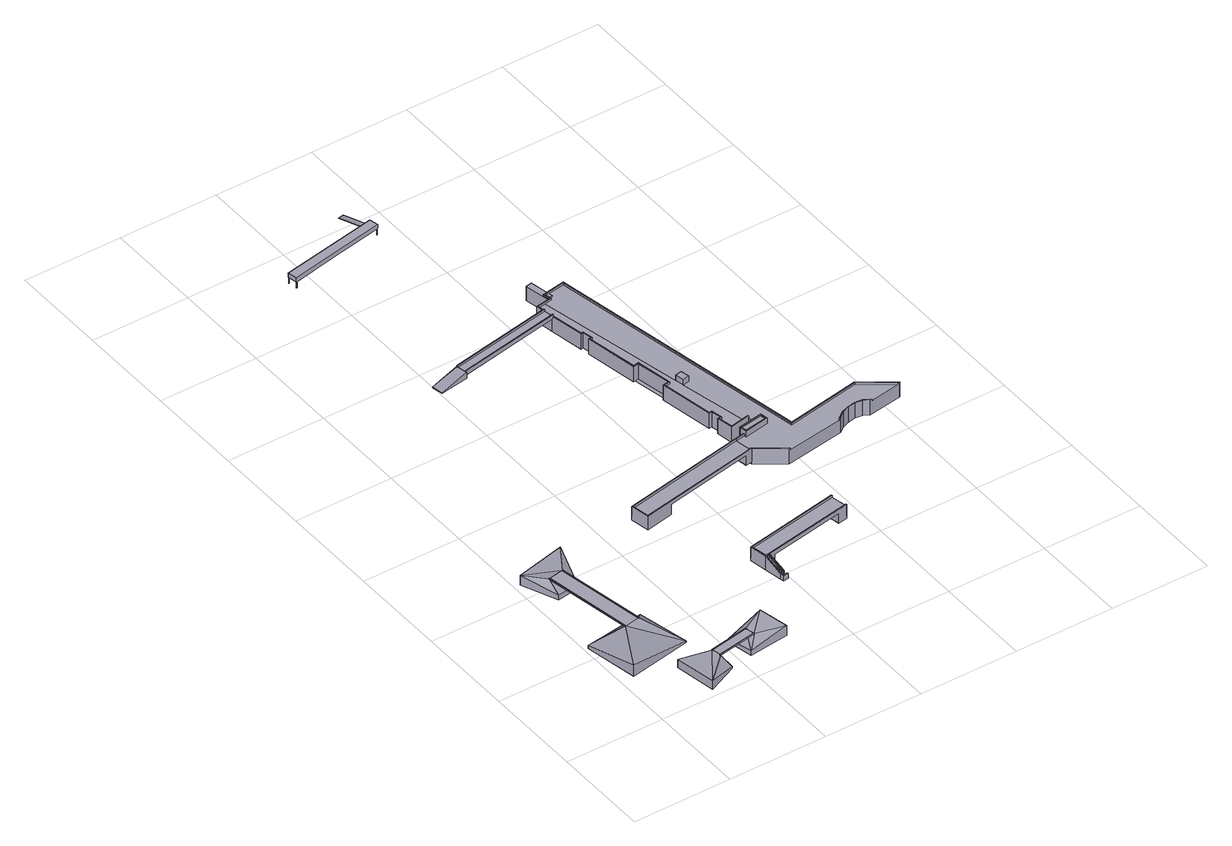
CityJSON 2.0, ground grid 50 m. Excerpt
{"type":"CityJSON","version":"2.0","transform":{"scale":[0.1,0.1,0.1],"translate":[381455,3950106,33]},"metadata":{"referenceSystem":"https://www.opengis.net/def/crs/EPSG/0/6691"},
"CityObjects":{
"bridge1":{"type":"Bridge","geometry":[{"type":"MultiSurface","lod":"2","boundaries":[[[0,1,2]],[[1,0,3,4,5]],[[6,7,8,9,10]],[[11,9,8,12]],[[13,14,15,5,4,16]],[[17,13,16,18]],[[18,19,12,8,17]],[[13,7,6,20,14]],[[8,21,22,17]],[[7,21,8]],[[13,23,7]],[[17,22,23,13]],[[24,25,26]],[[24,26,27,28,29]],[[30,31,32,33]],[[34,33,32,35]],[[24,31,30,36,37,25]],[[32,29,28,35]],[[29,38,39,24]],[[29,32,40,38]],[[31,41,40,32]],[[24,39,41,31]],[[42,43,3,0,2]],[[44,37,36,11,12,19,45]],[[34,35,28,27,46,47,20,6,10]],[[43,48,49,16,4,3]],[[50,42,2,1,5,15,51]],[[49,48,44,45]],[[50,51,47,46]],[[36,30,33,34,10,9,11]],[[14,20,47,51,15]],[[45,19,18,16,49]],[[44,48,43,42,50,46,27,26,25,37]],[[40,41,39,38]],[[7,23,22,21]]]}]},
"bridge2":{"type":"Bridge","geometry":[{"type":"MultiSurface","lod":"2","boundaries":[[[52,53,54,55,56,57,58,59]],[[58,60,61,62,59]],[[63,64,65,66]],[[67,65,64,68,69]],[[59,67,69,52]],[[65,62,61,66]],[[65,70,62]],[[67,71,65]],[[59,72,71,67]],[[62,70,72,59]],[[73,74,75,76]],[[77,78,75,74]],[[79,80,81]],[[80,82,81]],[[75,79,81,83,76]],[[80,78,77,84,85,82]],[[80,86,87,78]],[[79,88,86,80]],[[75,89,88,79]],[[78,87,89,75]],[[90,91,56,55]],[[92,53,52,69,68,73,76,83,93]],[[63,66,61,60,94,95,85,84]],[[96,90,55,54,97]],[[91,98,99,57,56]],[[97,92,93,96]],[[98,95,94,99]],[[68,64,63,84,77,74,73]],[[81,82,85,95,98,91,90,96,93,83]],[[57,99,94,60,58]],[[53,92,97,54]],[[88,89,87,86]],[[71,72,70,65]]]}]},
"bridge3":{"type":"Bridge","geometry":[{"type":"MultiSurface","lod":"2","boundaries":[[[100,101,102,103]],[[104,105,106,107,108,109,110,111]],[[106,105,112,113]],[[114,115,116,117,118,113,112,119]],[[104,111,114,119,120,103,102,121]],[[121,102,101,122]],[[122,101,100,123]],[[123,100,103,120]],[[119,112,105,104,121,122,123,120]],[[107,106,113,118]],[[115,114,111,110]],[[107,118,117,108]],[[109,116,115,110]],[[108,117,116,109]]]}]},
"bridge4":{"type":"Bridge","geometry":[{"type":"MultiSurface","lod":"2","boundaries":[[[124,125,126]],[[127,128,129]],[[130,128,127]],[[124,131,125]],[[126,128,130]],[[126,130,124]],[[132,133,134,135,136]],[[137,138,139,140,141,142]],[[143,125,138,137]],[[144,145,131,124,130,127,146,147]],[[126,125,143,148,149,150,129,128]],[[144,134,133,145]],[[147,134,144]],[[147,146,135,134]],[[141,150,149,142]],[[148,142,149]],[[142,148,143,137]],[[125,131,151,152,138]],[[153,154,155,156]],[[154,133,132,155]],[[153,156,139,138,152,157]],[[157,152,151,158]],[[158,151,131,145]],[[158,145,133,154,153,157]],[[159,160,161,127,129,162,163]],[[136,135,164,165]],[[166,167,168,169,170,165,164,171]],[[172,173,166,171,174,160,159,175]],[[172,141,140,176,177,178,179,173]],[[180,162,129,150]],[[146,127,161,181]],[[181,161,160,174]],[[163,162,180,182]],[[159,163,182,175]],[[171,164,135,146,181,174]],[[182,180,150,141,172,175]],[[167,166,173,179]],[[132,136,165,170,176,140,139,156,155]],[[169,177,176,170]],[[167,179,178,168]],[[168,178,177,169]]]}]},
"bridge5":{"type":"Bridge","geometry":[{"type":"MultiSurface","lod":"2","boundaries":[[[183,184,185,186,187,188,189,190,191,192]],[[192,193,194,183]],[[191,195,193,192]],[[196,197,198,195,191,190]],[[183,194,198,197,199,184]],[[188,187,200,201]],[[200,202,203,201]],[[188,201,203,204,205,189]],[[206,202,200,187,186,207]],[[204,208,209,205]],[[207,210,211,206]],[[212,213,199,197,196]],[[185,210,207,186]],[[205,209,196,190,189]],[[212,196,209,208]],[[211,213,212,208,204,203,202,206]],[[184,199,213,211,210,185]],[[195,198,194,193]]]}]},
"bridge6":{"type":"Bridge","geometry":[{"type":"MultiSurface","lod":"2","boundaries":[[[214,215,216,217]],[[218,219,215,214]],[[220,221,219,218]],[[222,221,220,223,224]],[[217,216,222,224,225]],[[226,227,228,229]],[[230,231,232,233,234,223,220,218,214,217,235,236,237,238,239,240,241,242,243,244]],[[245,233,232,246,247,248,249,231,230,250]],[[251,252,253,254]],[[242,241,236,235,253,252,255,256,257,258,251,254]],[[229,228,234,233,245]],[[227,254,253,235,217,225,224,223,234,228]],[[227,226,243,242,254]],[[259,250,230,244,260]],[[226,229,245,250,259,261,262,260,244,243]],[[263,264,262,261]],[[265,266,259,260]],[[264,265,260,262]],[[264,263,266,265]],[[266,263,261,259]],[[267,268,269,270,271,272]],[[219,221,222,216,215]],[[273,274,275,276,277,278]],[[279,280,281,282,283,284]],[[249,278,277,231]],[[248,273,278,249]],[[247,274,273,248]],[[246,275,274,247]],[[232,276,275,246]],[[231,277,276,232]],[[258,272,271,251]],[[257,267,272,258]],[[256,268,267,257]],[[255,269,268,256]],[[252,270,269,255]],[[251,271,270,252]],[[240,284,283,241]],[[239,279,284,240]],[[238,280,279,239]],[[237,281,280,238]],[[236,282,281,237]],[[241,283,282,236]]]}]},
"bridge7":{"type":"Bridge","geometry":[{"type":"MultiSurface","lod":"2","boundaries":[[[285,286,287,288,289,290,291,292,293,294,295,103,296,297,298,299,300,301,302,303,304,305,306,307,308,309,310,311,312,313]],[[287,313,312,314,315,316,317,318,319,320,321,322,323,324,325,326,327,328,329,330,331,288]],[[332,333,119,334]],[[291,290,335,336]],[[337,338,339,335,290]],[[339,338,340,341]],[[340,342,343,341]],[[343,342,344,345]],[[344,346,347,345]],[[347,346,348,349]],[[348,350,351,352,349]],[[353,354,355,356,357]],[[355,354,358,359]],[[358,360,361,359]],[[361,360,362,363]],[[362,364,365,363]],[[365,364,366,317,367]],[[316,368,367,317]],[[316,369,370,371,368]],[[372,371,370,373]],[[373,374,375,376,377,372]],[[378,379,380,375,374,381]],[[382,383,378,381]],[[384,383,382,385]],[[386,384,385,387]],[[387,388,304,303,389,390,391,386]],[[390,392,393,391]],[[392,394,395,393]],[[394,396,397,395]],[[396,398,399,397]],[[398,400,401,399]],[[400,402,298,297,403,404,405,401]],[[404,104,406,405]],[[406,104,407,296,103,120,119,333]],[[351,350,353,357]],[[408,120,103,295]],[[337,290,289,409]],[[409,289,288,331,410]],[[410,331,330,411]],[[411,330,329,412]],[[412,329,328,413]],[[413,328,327,414]],[[414,327,326,415]],[[415,326,325,416]],[[416,325,324,417]],[[417,324,323,418]],[[418,323,322,419]],[[419,322,321,420]],[[420,321,320,421]],[[421,320,319,422]],[[422,319,318,423]],[[423,318,317,366]],[[369,316,315,424]],[[424,315,314,425]],[[425,314,312,311,426]],[[426,311,310,427,428,429]],[[430,308,307,431,429,428]],[[431,307,306,432]],[[432,306,305,433]],[[433,305,304,388]],[[389,303,302,434]],[[434,302,301,435]],[[435,301,300,436]],[[436,300,299,437]],[[437,299,298,402]],[[403,297,296,407]],[[334,119,120,408]],[[422,423,366,364,362,360,358,354,353,350,348,346,344,342,340,338,337,409,410,411,412,413,414,415,416,417,418,419,420,421]],[[382,381,374,373,370,369,424,425,426,429,431,432,433,388,387,385]],[[435,436,437,402,400,398,396,394,392,390,389,434]],[[407,104,404,403]],[[438,439,440,441]],[[313,440,439,285]],[[286,285,439,438]],[[287,286,438,441]],[[313,287,441,440]],[[427,442,430,428]],[[443,444,445,376,375,380]],[[376,445,446,377]],[[444,447,446,445]],[[443,448,447,444]],[[379,448,443,380]],[[310,309,442,427]],[[430,442,309,308]],[[449,450,451,452]],[[291,336,453,454,455,292]],[[454,453,332,334,408,295,294,456]],[[292,455,457,293]],[[457,456,294,293]],[[458,459,449,452]],[[460,458,452,451]],[[461,460,451,450]],[[461,450,449,459]],[[460,455,454,458]],[[459,458,454,456,457,455,460,461]],[[357,356,352,351]],[[378,383,384,386,391,393,395,397,399,401,405,406,333,332,453,336,335,339,341,343,345,347,349,352,356,355,359,361,363,365,367,368,371,372,377,446,447,448,379]]]}]}
},
"vertices":[
[248,530,92],[251,530,92],[250,531,92],[178,518,92],[178,517,93],[251,529,93],[255,532,91],[322,615,23],[7,556,39],[241,531,90],[255,533,90],[173,519,90],[173,517,92],[372,348,31],[254,528,92],[251,527,92],[178,515,92],[57,289,86],[175,514,93],[174,514,92],[255,528,91],[7,556,23],[57,289,23],[372,348,23],[19,1074,76],[95,968,91],[173,981,91],[176,982,91],[176,981,92],[256,1112,95],[96,964,90],[94,895,51],[207,913,42],[100,965,90],[176,978,90],[176,979,91],[94,967,90],[94,968,90],[256,1112,23],[19,1074,23],[207,913,23],[94,895,23],[171,981,92],[99,968,92],[94,968,94],[174,514,94],[176,982,94],[255,528,94],[99,968,94],[178,515,94],[171,981,94],[251,527,94],
[389,117,97],[388,117,97],[387,121,97],[389,121,97],[382,163,97],[380,163,97],[380,165,97],[267,4,86],[379,167,97],[380,167,97],[231,211,86],[381,167,95],[390,121,95],[390,220,40],[381,167,97],[418,72,52],[391,117,95],[390,117,96],[231,211,40],[418,72,40],[267,4,40],[588,152,95],[580,196,95],[535,98,68],[589,152,96],[579,202,95],[509,229,56],[737,120,94],[705,271,95],[591,154,97],[583,202,97],[591,153,96],[581,203,95],[582,203,96],[705,271,40],[509,229,40],[737,120,40],[535,98,40],[590,157,97],[583,199,97],[388,117,99],[591,153,99],[379,167,99],[582,203,99],[590,157,99],[387,121,99],[583,199,99],[380,163,99],
[674,1163,78],[690,1077,78],[1312,1195,78],[1298,1281,78],[1313,1191,88],[686,1071,88],[686,1071,15],[826,1098,15],[826,1098,70],[1282,1185,70],[1282,1185,15],[1313,1191,15],[668,1167,88],[668,1167,15],[1297,1286,15],[1265,1280,15],[1265,1280,70],[809,1194,70],[809,1194,15],[1297,1286,88],[1298,1281,88],[1312,1195,88],[690,1077,88],[674,1163,88],
[958,478,38],[974,476,35],[973,481,38],[943,558,82],[957,555,79],[956,560,82],[944,553,79],[959,473,35],[954,472,16],[954,472,45],[939,552,89],[938,557,92],[938,557,16],[979,477,45],[979,477,35],[979,477,16],[961,561,16],[961,561,92],[978,481,48],[974,476,45],[958,478,48],[959,473,45],[943,558,92],[944,553,89],[973,481,48],[957,555,89],[956,560,92],[962,457,35],[981,460,35],[982,455,45],[958,451,45],[958,451,16],[982,455,16],[981,460,45],[962,457,45],[1422,650,82],[1408,729,82],[928,642,82],[955,565,82],[960,566,82],[922,646,92],[922,646,16],[1407,734,15],[1360,726,15],[1360,726,70],[975,656,70],[975,656,16],[1407,734,92],[1423,645,92],[1423,645,15],[1408,729,92],[1422,650,92],[991,566,16],[991,566,70],[1376,636,70],[1376,636,15],[955,565,92],[928,642,92],[960,566,92],
[619,2315,89],[619,2316,89],[618,2315,89],[617,2320,89],[618,2320,89],[609,2367,89],[608,2366,89],[608,2371,89],[463,2347,62],[473,2291,62],[473,2291,57],[619,2315,57],[463,2347,57],[608,2371,76],[609,2371,76],[609,2371,57],[619,2316,76],[618,2320,87],[609,2367,87],[1141,2417,87],[1132,2463,87],[1132,2463,97],[608,2366,97],[1141,2417,97],[617,2320,97],[1131,2468,97],[608,2371,97],[618,2315,97],[1141,2412,97],[1131,2468,76],[1141,2412,76],
[897,3369,51],[897,3369,18],[898,3368,18],[898,3368,51],[898,3369,51],[898,3369,18],[899,3369,51],[899,3369,18],[899,3368,18],[899,3368,51],[899,3368,67],[898,3368,67],[398,3321,73],[407,3273,73],[901,3368,73],[891,3413,73],[864,3408,51],[889,3407,51],[890,3407,51],[892,3407,51],[901,3368,51],[619,3314,51],[401,3316,51],[402,3317,51],[401,3318,51],[400,3318,51],[400,3317,51],[400,3316,51],[399,3316,51],[398,3321,51],[839,3403,51],[891,3413,51],[891,3408,51],[890,3409,51],[889,3409,51],[889,3408,51],[866,3408,51],[409,3273,51],[410,3273,51],[411,3273,51],[407,3273,51],[411,3274,51],[410,3275,51],[409,3275,51],[409,3274,51],[866,3408,67],[839,3403,67],[866,3408,69],[839,3403,69],[842,3540,39],[815,3535,39],[815,3535,38],[842,3540,38],[409,3275,18],[410,3275,18],[411,3274,18],[410,3273,18],[409,3273,18],[409,3274,18],[889,3409,18],[890,3409,18],[891,3408,18],[890,3407,18],[889,3407,18],[889,3408,18],[400,3318,18],[401,3318,18],[402,3317,18],[401,3316,18],[400,3316,18],[400,3317,18],
[1356,1771,78],[1365,1728,78],[1333,1722,78],[1405,1378,78],[1430,1383,78],[1430,1378,78],[1438,1333,78],[1466,1338,78],[1473,1300,78],[1348,1279,78],[1346,1290,78],[1312,1198,78],[1450,1098,78],[1737,1140,78],[1773,1171,78],[1812,1185,78],[1853,1192,78],[1892,1188,78],[1927,1169,78],[2083,1192,78],[1930,1300,78],[1553,1232,78],[1308,2572,78],[1219,2557,78],[1224,2535,78],[1202,2531,78],[1205,2517,78],[1169,2510,78],[1324,1765,78],[1127,2503,78],[1133,2470,78],[1128,2470,78],[1138,2414,78],[1143,2414,78],[1173,2251,78],[1184,2253,78],[1194,2199,78],[1182,2197,78],[1228,1941,78],[1256,1946,78],[1290,1762,78],[1261,1757,78],[1309,1496,78],[1323,1499,78],[1334,1440,78],[1319,1437,78],[1332,1365,78],[1345,1295,5],[1297,1286,5],[1345,1295,88],[1430,1378,5],[1438,1333,5],[1430,1378,88],[1328,1359,88],[1328,1359,5],[1313,1441,88],[1313,1441,5],[1328,1444,88],[1328,1444,5],[1319,1493,88],[1319,1493,5],[1304,1490,88],[1304,1490,5],[1256,1761,88],[1256,1761,5],[1284,1766,88],[1284,1766,5],[1266,1763,5],[1252,1940,88],[1224,1935,88],[1224,1935,5],[1234,1937,5],[1252,1940,5],[1176,2201,88],[1176,2201,5],[1188,2203,88],[1188,2203,5],[1180,2247,88],[1180,2247,5],[1169,2245,88],[1169,2245,5],[1138,2414,88],[1138,2414,5],[1128,2470,5],[1128,2470,88],[1121,2507,88],[1121,2507,5],[1199,2521,5],[1199,2521,88],[1192,2557,88],[1192,2557,83],[1197,2530,83],[1197,2530,5],[1312,2578,5],[1218,2561,5],[1218,2561,83],[1312,2578,88],[1557,1238,88],[1557,1238,5],[1931,1305,5],[1931,1305,88],[2090,1194,5],[2090,1194,88],[2083,1192,88],[1927,1169,88],[1919,1168,88],[1919,1168,5],[1890,1183,88],[1890,1183,5],[1853,1187,88],[1853,1187,5],[1813,1181,88],[1813,1181,5],[1775,1166,88],[1775,1166,5],[1746,1142,88],[1746,1142,5],[1737,1140,88],[1450,1098,88],[1443,1097,88],[1443,1097,5],[1313,1191,5],[1312,1198,88],[1346,1290,88],[1430,1383,88],[1332,1365,88],[1319,1437,88],[1334,1440,88],[1323,1499,88],[1309,1496,88],[1261,1757,88],[1290,1762,88],[1256,1946,88],[1228,1941,88],[1182,2197,88],[1194,2199,88],[1184,2253,88],[1173,2251,88],[1143,2414,88],[1133,2470,88],[1127,2503,88],[1205,2517,88],[1202,2531,83],[1198,2553,83],[1198,2553,88],[1219,2557,83],[1308,2572,88],[1553,1232,88],[1930,1300,88],[1892,1188,88],[1853,1192,88],[1812,1185,88],[1773,1171,88],[1365,1728,108],[1356,1771,108],[1324,1765,108],[1333,1722,108],[1224,2535,83],[1199,2656,83],[1169,2650,83],[1193,2529,83],[1193,2529,5],[1169,2650,5],[1199,2656,5],[1352,1285,104],[1467,1304,104],[1462,1332,104],[1347,1313,104],[1342,1317,5],[1342,1317,109],[1466,1338,109],[1348,1279,109],[1473,1300,109],[1347,1313,109],[1352,1285,109],[1462,1332,109],[1467,1304,109]
]}
